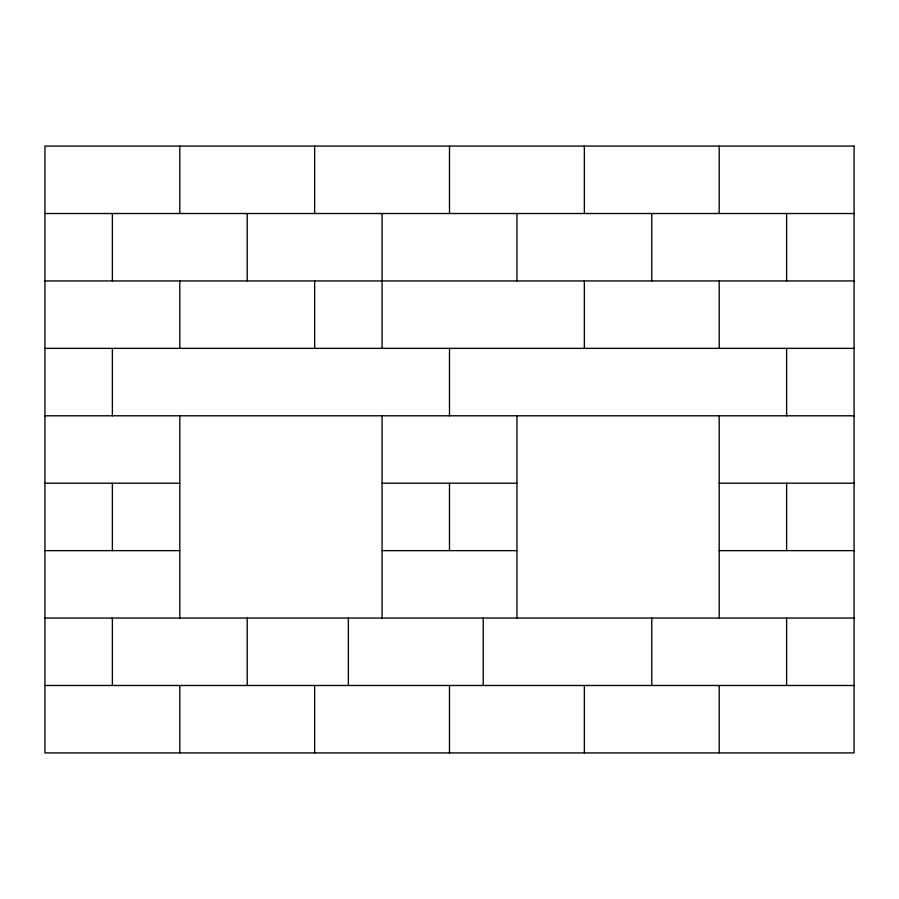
<?xml version="1.0" encoding="UTF-8"?>
<svg xmlns="http://www.w3.org/2000/svg" width="899" height="899" viewBox="0 0 899 899"><rect width="100%" height="100%" fill="white"/><g stroke="black" fill="none" stroke-linecap="round" stroke-linejoin="round"><path stroke-width="1.35" d="M44.95 213.513L854.05 213.513M44.95 280.938L854.05 280.938M44.95 348.363L854.05 348.363M44.95 415.788L854.05 415.788M44.95 483.213L179.8 483.213M382.075 483.213L516.925 483.213M719.2 483.213L854.05 483.213M44.95 550.638L179.8 550.638M382.075 550.638L516.925 550.638M719.2 550.638L854.05 550.638M44.95 618.062L854.05 618.062M44.95 685.488L854.05 685.488M786.625 213.513L786.625 280.938M786.625 348.363L786.625 415.788M786.625 483.213L786.625 550.638M786.625 618.062L786.625 685.488M719.2 146.088L719.2 213.513M719.2 280.938L719.2 348.363M719.2 415.788L719.2 618.062M719.2 685.488L719.2 752.913M651.775 213.513L651.775 280.938M651.775 618.062L651.775 685.488M584.35 146.088L584.35 213.513M584.35 280.938L584.35 348.363M584.35 685.488L584.35 752.913M516.925 213.513L516.925 280.938M516.925 415.788L516.925 618.062M483.213 618.062L483.213 685.488M449.5 146.088L449.5 213.513M449.5 348.363L449.5 415.788M449.5 483.213L449.5 550.638M449.5 685.488L449.5 752.913M382.075 213.513L382.075 348.363M382.075 415.788L382.075 618.062M348.363 618.062L348.363 685.488M314.65 146.088L314.65 213.513M314.65 280.938L314.65 348.363M314.65 685.488L314.65 752.913M247.225 213.513L247.225 280.938M247.225 618.062L247.225 685.488M179.8 146.088L179.8 213.513M179.8 280.938L179.8 348.363M179.8 415.788L179.8 618.062M179.8 685.488L179.8 752.913M112.375 213.513L112.375 280.938M112.375 348.363L112.375 415.788M112.375 483.213L112.375 550.638M112.375 618.062L112.375 685.488M854.05 146.088L44.95 146.088L44.95 752.913L854.05 752.913L854.05 146.088"/></g></svg>
